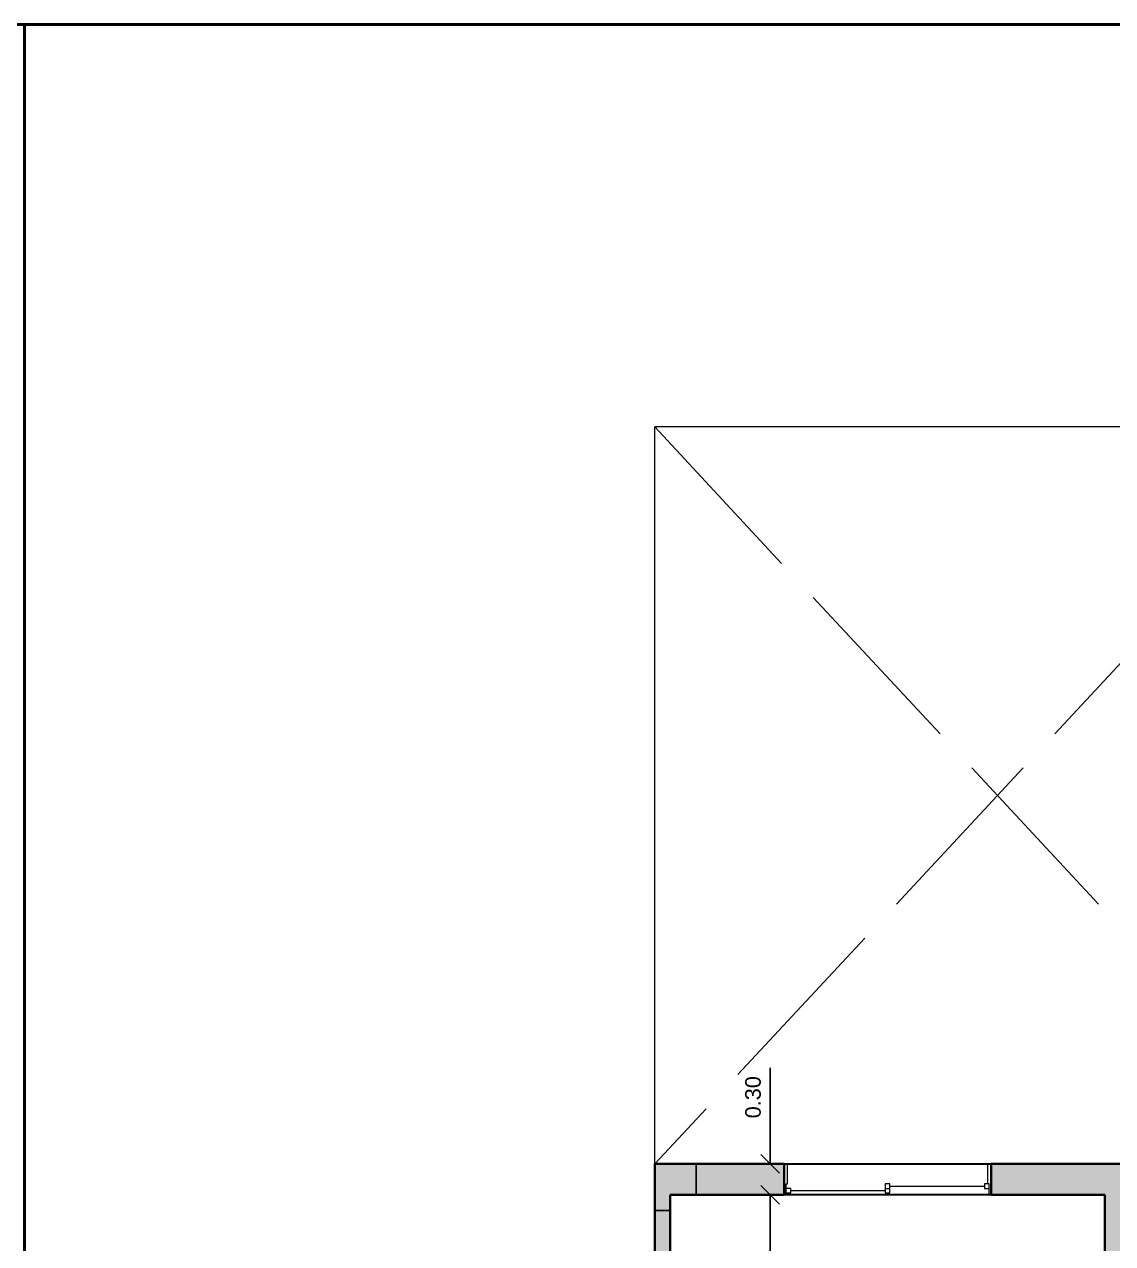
# Model space of a CAD drawing. Header units: metres. Extents: x 42 to 294, y -52 to 32.
# Drawn here: x 167.79 to 178.31, y 19.72 to 31.5 of the extents above; entities that cross this region are included whole.
import ezdxf

# ---------------------------------------------------------------- set-up
doc = ezdxf.new("R2010")
doc.units = ezdxf.units.M
doc.header["$LTSCALE"] = 0.15
doc.linetypes.add('ACAD_ISO02W100', pattern=[15, 12, -3])
doc.layers.get('0').update_dxf_attribs({"lineweight": 20})
for name, color, linetype, lineweight in [('A-GLAZIDM', 6, 'Continuous', 9), ('A-WALL', 2, 'Continuous', 30), ('RECUADRO', 82, 'Continuous', 50)]:
    doc.layers.add(name, color=color, linetype=linetype, lineweight=lineweight)
doc.layers.add('Hatch', color=8, linetype='Continuous')
doc.layers.add('MUROS', color=11, linetype='Continuous')
doc.styles.get("Standard").update_dxf_attribs({"font": 'arial.ttf', "height": 0.15})
doc.dimstyles.new('Copy of Annotative', dxfattribs={"dimtxt": 0.15, "dimasz": 0.18, "dimexe": 0.18, "dimexo": 0.0625, "dimgap": 0.09, "dimtad": 1, "dimzin": 0, "dimdsep": 46, "dimtxsty": 'Standard', "dimblk": 'OBLIQUE', "dimcen": 0.09, "dimse1": 1, "dimse2": 1, "dimadec": 0, "dimazin": 0, "dimtfac": 1, "dimtofl": 0, "dimtmove": 0, "dimatfit": 3, "dimfxl": 1, "dimtolj": 1, "dimtzin": 0, "dimarcsym": 0})

# ---------------------------------------------------------------- blocks, each defined once
blk = doc.blocks.new('Deslizante con cubrejuntas - 2000 x 1200mm-40-02 Primer piso')
at = {"layer": 'A-GLAZIDM', "lineweight": 13}
for p, q in [((-1, 0.15), (-0.98095, 0.15)), ((-0.98095, 0.15), (-0.98095, 0.04205)), ((-0.022225, 0.13095), (-0.022225, 0.04205)), ((0.022225, 0.13095), (-0.022225, 0.13095)), ((0.022225, 0.04205), (0.022225, 0.13095)), ((0.9365, 0.13095), (0.9365, 0.0865)), ((0.98095, 0.13095), (0.9365, 0.13095)), ((0.98095, 0.15), (0.98095, 0.04205)), ((1, 0.15), (0.98095, 0.15)), ((1, -0.15), (1, 0.15)), ((-0.9365, 0.0865), (-0.98095, 0.0865)), ((-0.98095, 0.04205), (-0.96825, 0.04205)), ((-0.96825, 0.04205), (-0.9365, 0.04205)), ((-0.96825, 0.04205), (-0.96825, -0.15)), ((-0.9365, 0.04205), (-0.9365, 0.0865)), ((-0.022225, 0.064275), (-0.9365, 0.064275)), ((0.022225, 0.0865), (-0.022225, 0.0865)), ((-0.022225, 0.04205), (0.022225, 0.04205)), ((0.022225, 0.108725), (0.9365, 0.108725)), ((0.9365, 0.0865), (0.98095, 0.0865)), ((0.96825, 0.04205), (0.96825, -0.15)), ((0.98095, 0.04205), (0.96825, 0.04205)), ((-0.96825, -0.15), (-1, -0.15)), ((0.96825, -0.15), (1, -0.15))]:
    blk.add_line(p, q, dxfattribs=at)
blk = doc.blocks.new('_Oblique')
at = {"color": 0, "linetype": 'ByBlock', "lineweight": -2}
blk.add_line((-0.5, -0.5), (0.5, 0.5), dxfattribs=at)
blk = doc.blocks.new('*D2780')
at = {"color": 0, "lineweight": -2, "transparency": 16777216}
for p, q in [((175, 20.487), (175, 21.416)), ((175, 20.187), (175, 20.007))]:
    blk.add_line(p, q, dxfattribs=at)
at = {"layer": 'Defpoints', "color": 0, "transparency": 16777216}
for p in [(175, 20.487), (175, 20.487), (175, 20.187)]:
    blk.add_point(p, dxfattribs=at)
at = {"color": 0, "lineweight": -2, "transparency": 16777216, "xscale": 0.18, "yscale": 0.18, "zscale": 0.18}
for p, rotation in [((175, 20.487), 270), ((175, 20.187), 90)]:
    blk.add_blockref('_Oblique', p, dxfattribs=dict(at, rotation=rotation))
at = {"color": 0, "transparency": 16777216, "insert": (174.834, 21.132), "char_height": 0.15, "attachment_point": 5, "rotation": 90}
blk.add_mtext('\\A1;0.30', dxfattribs=at)
blk = doc.blocks.new('*D2781')
at = {"color": 0, "lineweight": -2, "transparency": 16777216}
blk.add_line((175, 20.187), (175, 17.387), dxfattribs=at)
at = {"layer": 'Defpoints', "color": 0, "transparency": 16777216}
for p in [(175, 20.187), (175, 17.387), (175, 17.387)]:
    blk.add_point(p, dxfattribs=at)
at = {"color": 0, "lineweight": -2, "transparency": 16777216, "xscale": 0.18, "yscale": 0.18, "zscale": 0.18}
for p, rotation in [((175, 20.187), 90), ((175, 17.387), 270)]:
    blk.add_blockref('_Oblique', p, dxfattribs=dict(at, rotation=rotation))
at = {"color": 0, "transparency": 16777216, "insert": (174.834, 18.787), "char_height": 0.15, "attachment_point": 5, "rotation": 90}
blk.add_mtext('\\A1;2.80', dxfattribs=at)

msp = doc.modelspace()

# ---------------------------------------------------------------- hatches: boundary and pattern name
at = {"layer": 'Hatch'}
msp.add_hatch(color=256, dxfattribs=at).paths.add_polyline_path([(174.284, 20.487), (173.884, 20.487), (173.884, 20.037), (174.034, 20.037), (174.034, 20.187), (174.084, 20.187), (174.284, 20.187)])
at = {"layer": 'MUROS'}
h = msp.add_hatch(color=256, dxfattribs=at)
h.paths.add_polyline_path([(178.489, 20.487), (177.134, 20.487), (177.134, 20.187), (178.234, 20.187), (178.234, 19.316), (178.234, 18.389), (178.234, 16.787), (178.134, 16.787), (178.134, 16.637), (178.234, 16.637), (178.234, 15.737), (179.334, 15.737), (179.334, 15.887), (178.384, 15.887), (178.384, 20.187), (178.489, 20.187)])
h.paths.add_polyline_path([(175.134, 20.487), (174.284, 20.487), (174.284, 20.187), (175.134, 20.187)])
msp.add_hatch(color=256, dxfattribs=at).paths.add_polyline_path([(174.034, 16.637), (176.034, 16.637), (176.034, 15.737), (176.184, 15.737), (176.184, 16.637), (177.084, 16.637), (177.084, 15.737), (177.234, 15.737), (177.234, 16.637), (177.334, 16.637), (177.334, 16.787), (177.234, 16.787), (177.234, 17.387), (177.084, 17.387), (177.084, 16.787), (174.034, 16.787), (174.034, 20.037), (173.884, 20.037), (173.884, 15.287), (174.034, 15.287)])

# ---------------------------------------------------------------- linework, layer by layer
for p in [(180.509, 27.612), (173.884, 20.487)]:
    msp.add_line(p, (173.884, 27.612))
at = {"linetype": 'ACAD_ISO02W100'}
for p, q in [((173.884, 27.612), (180.509, 20.487)), ((180.509, 27.612), (173.884, 20.487))]:
    msp.add_line(p, q, dxfattribs=at)
at = {"layer": 'A-WALL', "lineweight": 35}
for p, q in [((173.884, 20.487), (173.884, 7.612)), ((175.134, 20.487), (173.884, 20.487)), ((175.134, 20.187), (175.134, 20.487)), ((178.489, 20.487), (177.134, 20.487)), ((177.134, 20.487), (177.134, 20.187)), ((174.034, 16.787), (174.034, 20.187)), ((174.034, 20.187), (175.134, 20.187)), ((177.134, 20.187), (178.234, 20.187)), ((178.234, 20.187), (178.234, 19.316))]:
    msp.add_line(p, q, dxfattribs=at)
at = {"layer": 'A-WALL'}
for p, q in [((175.134, 20.487), (177.134, 20.487)), ((177.134, 20.187), (175.134, 20.187))]:
    msp.add_line(p, q, dxfattribs=at)
at = {"layer": 'Hatch', "ltscale": 0.2}
for p, q in [((173.884, 20.487), (174.284, 20.487)), ((174.284, 20.487), (174.284, 20.187)), ((174.084, 20.187), (174.034, 20.187)), ((174.034, 20.187), (174.034, 20.037)), ((174.284, 20.187), (174.084, 20.187)), ((174.034, 20.037), (173.884, 20.037))]:
    msp.add_line(p, q, dxfattribs=at)
at = {"layer": 'Hatch'}
msp.add_line((173.884, 20.037), (173.884, 20.487), dxfattribs=at)
at = {"layer": 'RECUADRO', "ltscale": 0.1}
for p, q in [((41.791, 31.505), (293.791, 31.505)), ((293.791, 31.505), (41.791, 31.505)), ((167.791, 3.341), (167.791, 31.505))]:
    msp.add_line(p, q, dxfattribs=at)

# ---------------------------------------------------------------- block references
at = {"layer": 'A-GLAZIDM', "rotation": 180}
msp.add_blockref('Deslizante con cubrejuntas - 2000 x 1200mm-40-02 Primer piso', (176.134, 20.337), dxfattribs=at)

# ---------------------------------------------------------------- dimensions: what is measured, and where the dimension line sits
for base, p2, override, picture, middle in [((175, 20.487), (175, 20.487), {"dimscale": 0, "dimtix": 0, "dimtofl": 0, "dimtmove": 0, "dimatfit": 3}, '*D2780', (174.834, 21.132)), ((175, 17.387), (175, 17.387), {"dimscale": 0, "dimtix": 0, "dimtofl": 0, "dimtmove": 1, "dimatfit": 3}, '*D2781', (174.834, 18.787))]:
    dim = msp.add_linear_dim(base=base, p1=(175, 20.187), p2=p2, angle=90, dimstyle='Copy of Annotative', override=override)
    dim.commit()
    dim.dimension.update_dxf_attribs({"geometry": picture, "text_midpoint": middle})

doc.saveas('drawing.dxf')
